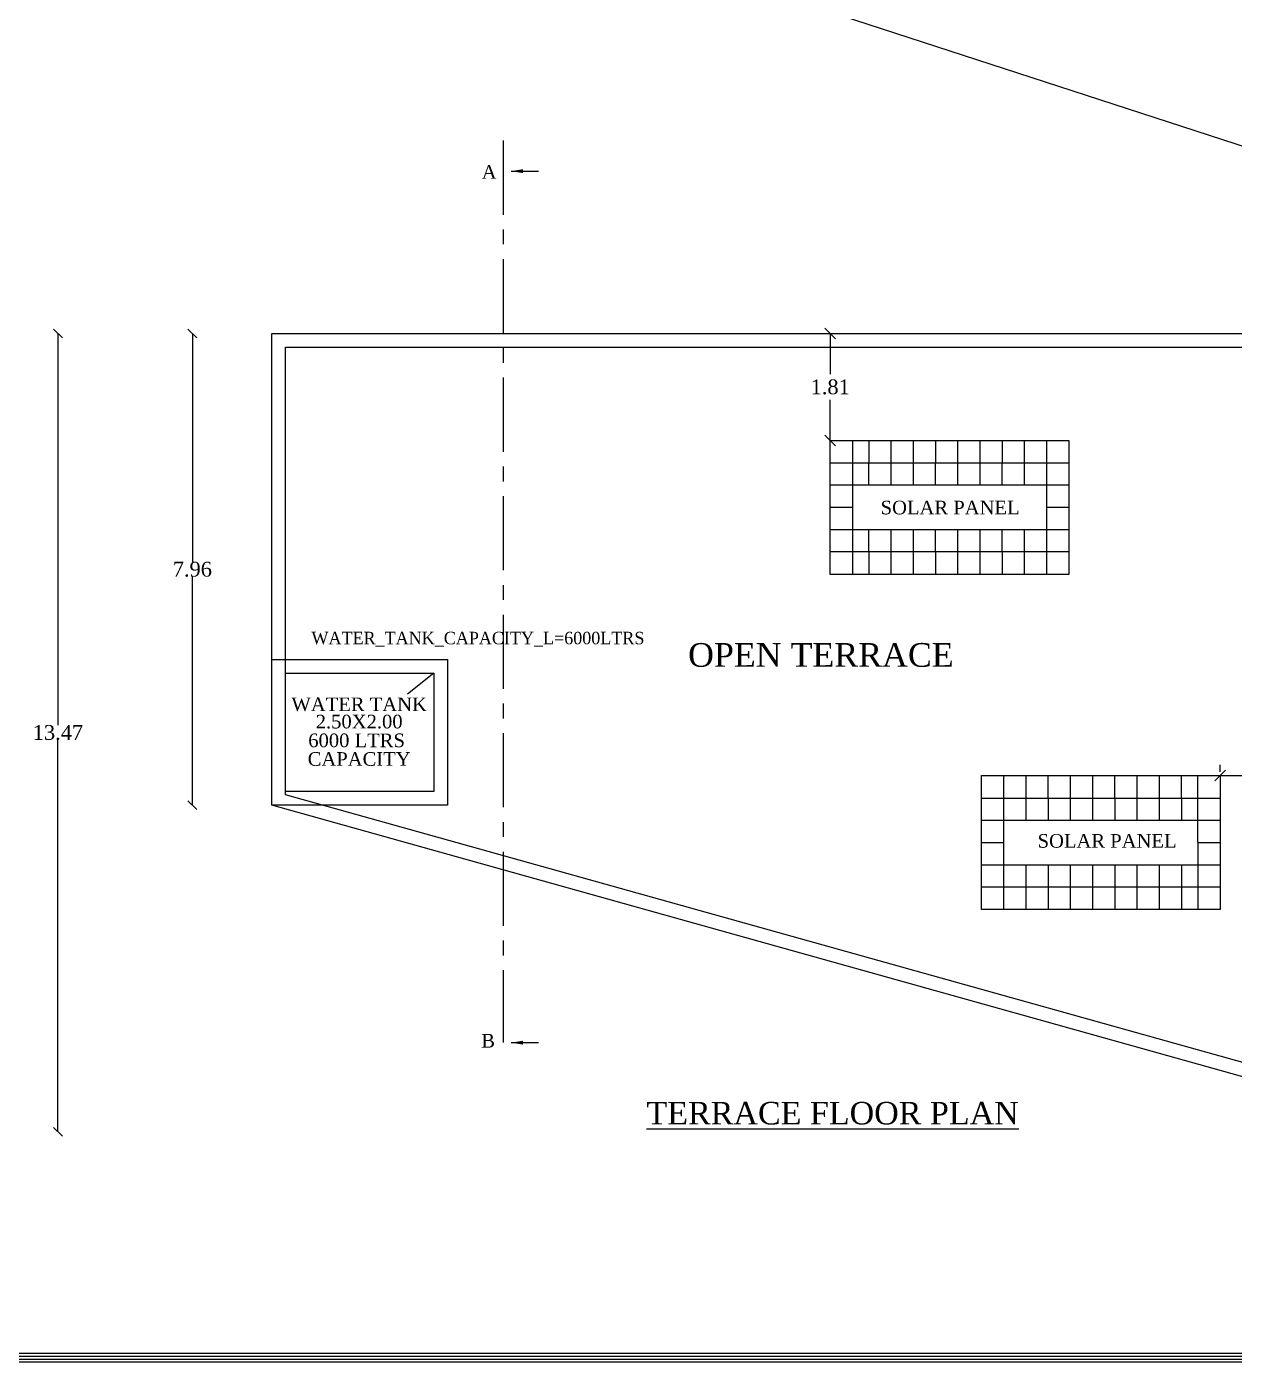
# Model space of a CAD drawing. Header units: metres. Extents: x 0 to 230, y 0 to 91.
# Drawn here: x 59.54 to 79.92, y 19.3 to 41.84 of the extents above; entities that cross this region are included whole.
import ezdxf
from ezdxf.enums import TextEntityAlignment as Align

# ---------------------------------------------------------------- set-up
doc = ezdxf.new("R2010")
doc.units = ezdxf.units.M
doc.header["$MEASUREMENT"] = 0
doc.header["$PDMODE"] = 33
doc.header["$PDSIZE"] = -3
doc.linetypes.add('CENTER', pattern=[2, 1.25, -0.25, 0.25, -0.25])
doc.layers.add('BLK_1_COVERED_AREA', color=140, linetype='Continuous', plot=False)
for name, color, linetype in [('BLK_1_FLR_4_ROOF_AREA', 54, 'Continuous'), ('BLK_1_TERRACESERVICE_UTILITYDISTANCE', 3, 'Continuous'), ('SOLAR_PANEL', 3, 'Continuous'), ('WATER_TANK_CALCULATION', 150, 'Continuous')]:
    doc.layers.add(name, color=color, linetype=linetype)
doc.styles.add('ED', font='romantic.ttf', dxfattribs={"width": 0.96})
doc.styles.add('Isa-', font='times.ttf')
doc.styles.get("Standard").update_dxf_attribs({"font": 'times.ttf', "height": 0.25})
doc.dimstyles.new('ISO-25', dxfattribs={"dimscale": 0, "dimtxt": 0.25, "dimasz": 0.15, "dimexe": 1.25, "dimexo": 0.625, "dimgap": 0, "dimtad": 0, "dimtih": 1, "dimtoh": 1, "dimzin": 1, "dimdsep": 46, "dimtxsty": 'Standard', "dimblk": 'OBLIQUE', "dimcen": 0, "dimse1": 1, "dimse2": 1, "dimclrd": 1, "dimclrt": 3, "dimadec": 0, "dimazin": 2, "dimtfac": 1, "dimtix": 1, "dimtofl": 0, "dimtmove": 0, "dimatfit": 3, "dimfxl": 0, "dimtolj": 1, "dimarcsym": 0})
doc.dimstyles.new('STANDARD$0', dxfattribs={"dimtxt": 0.5, "dimasz": 0.1, "dimexe": 2, "dimexo": 2, "dimgap": 0, "dimtad": 0, "dimzin": 0, "dimdsep": 46, "dimtxsty": 'Standard', "dimblk": 'OBLIQUE', "dimcen": -0.0625, "dimse1": 1, "dimse2": 1, "dimclrd": 3, "dimclre": 9, "dimadec": 0, "dimazin": 0, "dimtfac": 1, "dimtix": 1, "dimtofl": 0, "dimtmove": 2, "dimatfit": 3, "dimldrblk": 'OBLIQUE', "dimfxl": 0, "dimtolj": 1, "dimtzin": 0, "dimarcsym": 0})

# ---------------------------------------------------------------- blocks, each defined once
blk = doc.blocks.new('_Oblique')
at = {"color": 0, "linetype": 'ByBlock', "lineweight": -2}
blk.add_line((-0.5, -0.5), (0.5, 0.5), dxfattribs=at)
blk = doc.blocks.new('*D149')
at = {"layer": 'BLK_1_TERRACESERVICE_UTILITYDISTANCE', "color": 0, "lineweight": -2}
for p, q in [((79.678, 29.263), (79.678, 29.381)), ((83.609, 29.263), (83.609, 29.381))]:
    blk.add_line(p, q, dxfattribs=at)
at = {"layer": 'BLK_1_TERRACESERVICE_UTILITYDISTANCE', "lineweight": -2}
for p, q in [((79.678, 29.201), (81.254, 29.201)), ((83.609, 29.201), (82.034, 29.201))]:
    blk.add_line(p, q, dxfattribs=at)
at = {"layer": 'Defpoints', "color": 0}
for p in [(79.678, 29.201), (83.609, 29.201), (83.609, 29.201)]:
    blk.add_point(p, dxfattribs=at)
at = {"layer": 'BLK_1_TERRACESERVICE_UTILITYDISTANCE', "lineweight": -2, "xscale": 0.18, "yscale": 0.18, "zscale": 0.18, "rotation": 180}
blk.add_blockref('_Oblique', (79.678, 29.201), dxfattribs=at)
at = {"layer": 'BLK_1_TERRACESERVICE_UTILITYDISTANCE', "lineweight": -2, "xscale": 0.18, "yscale": 0.18, "zscale": 0.18}
blk.add_blockref('_Oblique', (83.609, 29.201), dxfattribs=at)
at = {"layer": 'BLK_1_TERRACESERVICE_UTILITYDISTANCE', "color": 0, "lineweight": -3, "insert": (81.644, 29.201), "char_height": 0.25, "attachment_point": 5}
blk.add_mtext('\\A1;3.93', dxfattribs=at)
blk = doc.blocks.new('*D150')
at = {"layer": 'BLK_1_TERRACESERVICE_UTILITYDISTANCE', "lineweight": -2}
for p, q in [((73.096, 36.661), (73.096, 35.976)), ((73.096, 34.856), (73.096, 35.541))]:
    blk.add_line(p, q, dxfattribs=at)
at = {"layer": 'BLK_1_TERRACESERVICE_UTILITYDISTANCE', "color": 0, "lineweight": -2}
for p, q in [((73.158, 36.661), (73.276, 36.661)), ((73.158, 34.856), (73.276, 34.856))]:
    blk.add_line(p, q, dxfattribs=at)
at = {"layer": 'Defpoints', "color": 0}
for p in [(73.096, 36.661), (73.096, 36.661), (73.096, 34.856)]:
    blk.add_point(p, dxfattribs=at)
at = {"layer": 'BLK_1_TERRACESERVICE_UTILITYDISTANCE', "lineweight": -2, "xscale": 0.18, "yscale": 0.18, "zscale": 0.18}
for p, rotation in [((73.096, 36.661), 90), ((73.096, 34.856), 270)]:
    blk.add_blockref('_Oblique', p, dxfattribs=dict(at, rotation=rotation))
at = {"layer": 'BLK_1_TERRACESERVICE_UTILITYDISTANCE', "color": 0, "lineweight": -3, "insert": (73.096, 35.758), "char_height": 0.25, "attachment_point": 5}
blk.add_mtext('\\A1;1.81', dxfattribs=at)
blk = doc.blocks.new('*D141')
at = {"color": 1, "lineweight": -2}
for p, q in [((60.064, 36.661), (60.064, 30.053)), ((60.064, 23.19), (60.064, 29.798))]:
    blk.add_line(p, q, dxfattribs=at)
at = {"layer": 'Defpoints', "color": 0}
for p in [(58.207, 36.661), (58.207, 23.19), (60.064, 23.19)]:
    blk.add_point(p, dxfattribs=at)
at = {"color": 1, "lineweight": -2, "xscale": 0.15, "yscale": 0.15, "zscale": 0.15}
for p, rotation in [((60.064, 36.661), 90), ((60.064, 23.19), 270)]:
    blk.add_blockref('_Oblique', p, dxfattribs=dict(at, rotation=rotation))
at = {"color": 3, "insert": (60.064, 29.926), "char_height": 0.25, "attachment_point": 5}
blk.add_mtext('\\A1;13.47', dxfattribs=at)
blk = doc.blocks.new('*D144')
at = {"color": 1, "lineweight": -2}
for p, q in [((62.332, 36.661), (62.332, 32.808)), ((62.332, 28.701), (62.332, 32.553))]:
    blk.add_line(p, q, dxfattribs=at)
at = {"layer": 'Defpoints', "color": 0}
for p in [(62.332, 36.661), (63.676, 36.661), (63.676, 28.701)]:
    blk.add_point(p, dxfattribs=at)
at = {"color": 1, "lineweight": -2, "xscale": 0.15, "yscale": 0.15, "zscale": 0.15}
for p, rotation in [((62.332, 36.661), 90), ((62.332, 28.701), 270)]:
    blk.add_blockref('_Oblique', p, dxfattribs=dict(at, rotation=rotation))
at = {"color": 3, "insert": (62.332, 32.681), "char_height": 0.25, "attachment_point": 5}
blk.add_mtext('\\A1;7.96', dxfattribs=at)
blk = doc.blocks.new('*D55')
at = {"color": 1, "lineweight": -2}
for p, q in [((60.954, 49.132), (72.065, 45.501)), ((83.957, 41.615), (72.845, 45.246))]:
    blk.add_line(p, q, dxfattribs=at)
at = {"layer": 'Defpoints', "color": 0}
for p in [(61.242, 50.015), (84.245, 42.498), (83.957, 41.615)]:
    blk.add_point(p, dxfattribs=at)
at = {"color": 1, "lineweight": -2, "xscale": 0.15, "yscale": 0.15, "zscale": 0.15}
for p, rotation in [((60.954, 49.132), 161.9034284119357), ((83.957, 41.615), 341.9034284119358)]:
    blk.add_blockref('_Oblique', p, dxfattribs=dict(at, rotation=rotation))
at = {"color": 3, "insert": (72.455, 45.373), "char_height": 0.25, "attachment_point": 5}
blk.add_mtext('\\A1;24.20', dxfattribs=at)

msp = doc.modelspace()

# ---------------------------------------------------------------- linework, layer by layer
at = {"color": 7}
for p, q in [((89.724, 36.663), (55.292, 47.903)), ((66.406, 30.931), (65.964, 30.577))]:
    msp.add_line(p, q, dxfattribs=at)
at = {"color": 7, "linetype": 'CENTER'}
msp.add_line((67.575, 39.916), (67.575, 24.694), dxfattribs=at)
at = {"color": 4, "lineweight": -2}
for p, q in [((73.471, 34.856), (73.471, 32.596)), ((73.746, 34.856), (73.745, 34.106)), ((74.121, 34.856), (74.12, 34.106)), ((74.496, 34.856), (74.495, 34.106)), ((74.871, 34.856), (74.87, 34.106)), ((75.246, 34.856), (75.245, 34.106)), ((75.621, 34.856), (75.62, 34.106)), ((75.996, 34.856), (75.995, 34.106)), ((76.371, 34.856), (76.37, 34.106)), ((76.746, 34.856), (76.747, 32.596)), ((73.093, 34.481), (77.12, 34.481)), ((73.094, 34.481), (77.12, 34.481)), ((73.093, 34.106), (77.12, 34.106)), ((73.093, 34.106), (77.12, 34.106)), ((73.094, 34.106), (77.12, 34.106)), ((73.094, 34.106), (77.12, 34.106)), ((73.094, 33.731), (73.47, 33.731)), ((76.745, 33.731), (77.12, 33.731)), ((76.745, 33.731), (77.12, 33.731)), ((76.745, 33.731), (77.12, 33.731)), ((76.745, 33.731), (77.12, 33.731)), ((73.093, 33.356), (77.12, 33.356)), ((73.094, 33.356), (77.12, 33.356)), ((74.12, 33.356), (74.122, 32.596)), ((74.495, 33.356), (74.497, 32.596)), ((74.87, 33.356), (74.872, 32.596)), ((75.245, 33.356), (75.247, 32.596)), ((75.62, 33.356), (75.622, 32.596)), ((75.995, 33.356), (75.997, 32.596)), ((76.37, 33.356), (76.372, 32.596)), ((73.745, 33.354), (73.747, 32.594)), ((73.093, 32.981), (77.12, 32.981)), ((76.028, 26.941), (76.027, 29.201)), ((76.404, 28.441), (76.402, 29.201)), ((76.779, 28.441), (76.777, 29.201)), ((77.154, 28.441), (77.152, 29.201)), ((77.529, 28.441), (77.527, 29.201)), ((77.904, 28.441), (77.902, 29.201)), ((78.279, 28.441), (78.277, 29.201)), ((78.654, 28.441), (78.652, 29.201)), ((79.029, 28.442), (79.027, 29.202)), ((79.303, 26.941), (79.302, 29.201)), ((79.681, 28.816), (75.654, 28.816)), ((79.68, 28.441), (75.654, 28.441)), ((79.681, 28.441), (75.654, 28.441)), ((76.029, 28.066), (75.654, 28.066)), ((76.029, 28.066), (75.654, 28.066)), ((76.029, 28.066), (75.654, 28.066)), ((76.029, 28.066), (75.654, 28.066)), ((79.68, 28.066), (79.304, 28.066)), ((79.68, 27.691), (75.654, 27.691)), ((79.681, 27.691), (75.654, 27.691)), ((79.68, 27.691), (75.654, 27.691)), ((79.681, 27.691), (75.654, 27.691)), ((76.403, 26.941), (76.404, 27.691)), ((76.778, 26.941), (76.779, 27.691)), ((77.153, 26.941), (77.154, 27.691)), ((77.528, 26.941), (77.529, 27.691)), ((77.903, 26.941), (77.904, 27.691)), ((78.278, 26.941), (78.279, 27.691)), ((78.653, 26.941), (78.654, 27.691)), ((79.028, 26.94), (79.029, 27.69)), ((79.68, 27.316), (75.654, 27.316)), ((79.681, 27.316), (75.654, 27.316))]:
    msp.add_line(p, q, dxfattribs=at)
at = {"color": 7}
for points in [[(8.598, 19.3), (8.598, 79.3), (108.598, 79.3), (108.598, 19.3)], [(8.648, 19.35), (8.648, 79.25), (108.548, 79.25), (108.548, 19.35)], [(8.698, 19.4), (8.698, 79.2), (108.498, 79.2), (108.498, 19.4)], [(8.748, 19.45), (8.748, 79.15), (108.448, 79.15), (108.448, 19.45)], [(63.676, 31.161), (66.636, 31.161), (66.636, 28.701), (63.676, 28.701)], [(63.906, 30.931), (66.406, 30.931), (66.406, 28.931), (63.906, 28.931)]]:
    msp.add_lwpolyline(points, close=True, dxfattribs=at)
at = {"layer": 'BLK_1_COVERED_AREA', "lineweight": -3}
msp.add_lwpolyline([(63.676, 36.661), (83.609, 36.661), (83.609, 23.19), (83.379, 23.19), (63.676, 28.701), (63.676, 36.661)], close=True, dxfattribs=at)
at = {"layer": 'BLK_1_FLR_4_ROOF_AREA'}
msp.add_lwpolyline([(63.906, 36.431), (83.379, 36.431), (83.379, 23.429), (63.906, 28.875)], close=True, dxfattribs=at)
at = {"layer": 'SOLAR_PANEL', "color": 3, "lineweight": -3}
for points in [[(77.123, 32.596), (73.096, 32.596), (73.096, 34.856), (77.122, 34.856)], [(77.123, 32.596), (73.096, 32.596), (73.096, 34.856), (77.122, 34.856)], [(77.123, 32.596), (73.096, 32.596), (73.096, 34.856), (77.122, 34.856)], [(77.123, 32.596), (73.096, 32.596), (73.096, 34.856), (77.122, 34.856)], [(77.123, 32.596), (73.096, 32.596), (73.096, 34.856), (77.122, 34.856)], [(77.123, 32.596), (73.096, 32.596), (73.096, 34.856), (77.122, 34.856)], [(77.123, 32.596), (73.096, 32.596), (73.096, 34.856), (77.122, 34.856)], [(75.651, 29.201), (79.678, 29.201), (79.678, 26.941), (75.652, 26.941)], [(75.651, 29.201), (79.678, 29.201), (79.678, 26.941), (75.652, 26.941)], [(75.651, 29.201), (79.678, 29.201), (79.678, 26.941), (75.652, 26.941)], [(75.651, 29.201), (79.678, 29.201), (79.678, 26.941), (75.652, 26.941)], [(75.651, 29.201), (79.678, 29.201), (79.678, 26.941), (75.652, 26.941)]]:
    msp.add_lwpolyline(points, close=True, dxfattribs=at)
at = {"layer": 'WATER_TANK_CALCULATION', "linetype": 'ByBlock', "lineweight": -3}
msp.add_lwpolyline([(63.676, 31.161), (66.636, 31.161), (66.636, 28.701), (63.676, 28.701)], close=True, dxfattribs=at)

# ---------------------------------------------------------------- texts
at = {"color": 2, "lineweight": -3, "style": 'Isa-'}
for s, p in [('A', (67.341, 39.386)), ('B', (67.323, 24.726))]:
    msp.add_text(s, height=0.23, dxfattribs=at).set_placement(p, align=Align.MIDDLE_CENTER)
at = {"color": 3, "lineweight": -2, "style": 'Isa-'}
for p in [(73.947, 33.609), (76.596, 27.984)]:
    msp.add_text('SOLAR PANEL', height=0.23, dxfattribs=at).set_placement(p)
at = {"color": 85, "style": 'Isa-'}
for s, height, p in [('OPEN TERRACE', 0.4, (72.939, 31.237)), ('WATER TANK', 0.23, (65.147, 30.403)), ('2.50X2.00', 0.23, (65.147, 30.112)), ('6000 LTRS ', 0.23, (65.147, 29.795)), ('CAPACITY', 0.23, (65.147, 29.481)), ('%%UTERRACE FLOOR PLAN', 0.38, (73.137, 23.504))]:
    msp.add_text(s, height=height, dxfattribs=at).set_placement(p, align=Align.MIDDLE_CENTER)
at = {"layer": 'WATER_TANK_CALCULATION', "linetype": 'ByBlock', "lineweight": -3, "insert": (64.342, 31.627), "char_height": 0.21, "width": 5.72346, "attachment_point": 1, "style": 'ED'}
msp.add_mtext('WATER_TANK_CAPACITY_L=6000LTRS', dxfattribs=at)

# ---------------------------------------------------------------- dimensions: what is measured, and where the dimension line sits
at = {"color": 7}
dim = msp.add_aligned_dim(p1=(61.242, 50.015), p2=(84.245, 42.498), distance=-0.93, dimstyle='ISO-25', override={"dimscale": 1}, dxfattribs=at)
dim.commit()
dim.dimension.update_dxf_attribs({"geometry": '*D55', "text_midpoint": (72.455, 45.373)})
at = {"color": 1}
dim = msp.add_aligned_dim(p1=(58.207, 36.661), p2=(58.207, 23.19), distance=1.858, dimstyle='ISO-25', override={"dimscale": 1}, dxfattribs=at)
dim.commit()
dim.dimension.update_dxf_attribs({"geometry": '*D141', "text_midpoint": (60.064, 29.926)})
dim = msp.add_linear_dim(base=(62.332, 36.661), p1=(63.676, 28.701), p2=(63.676, 36.661), angle=90, dimstyle='ISO-25', override={"dimscale": 1}, dxfattribs=at)
dim.commit()
dim.dimension.update_dxf_attribs({"geometry": '*D144', "text_midpoint": (62.332, 32.681)})
at = {"layer": 'BLK_1_TERRACESERVICE_UTILITYDISTANCE', "lineweight": -3}
dim = msp.add_linear_dim(base=(73.0959, 36.6606), p1=(73.0959, 34.8555), p2=(73.0959, 36.6606), angle=270, dimstyle='STANDARD$0', override={"dimtxt": 0.18, "dimasz": 0.18, "dimexe": 0.18, "dimexo": 0.0625, "dimgap": 0.09, "dimtih": 1, "dimtoh": 1, "dimblk1": 'Oblique', "dimblk2": 'Oblique', "dimsah": 1, "dimcen": 0.09, "dimse1": 0, "dimse2": 0, "dimclrd": 256, "dimclre": 0, "dimtdec": 4, "dimtix": 0, "dimtmove": 0, "dimtfill": 1}, dxfattribs=at)
dim.commit()
dim.dimension.update_dxf_attribs({"geometry": '*D150', "text_midpoint": (73.0959, 35.7581)})
dim = msp.add_linear_dim(base=(83.609, 29.201), p1=(79.678, 29.201), p2=(83.609, 29.201), dimstyle='STANDARD$0', override={"dimtxt": 0.18, "dimasz": 0.18, "dimexe": 0.18, "dimexo": 0.0625, "dimgap": 0.09, "dimtih": 1, "dimtoh": 1, "dimblk1": 'Oblique', "dimblk2": 'Oblique', "dimsah": 1, "dimcen": 0.09, "dimse1": 0, "dimse2": 0, "dimclrd": 256, "dimclre": 0, "dimtdec": 4, "dimtix": 0, "dimtmove": 0, "dimtfill": 1}, dxfattribs=at)
dim.commit()
dim.dimension.update_dxf_attribs({"geometry": '*D149', "text_midpoint": (81.644, 29.201)})

# ---------------------------------------------------------------- leaders
at = {"color": 7}
for points in [[(67.713, 39.4), (68.171, 39.4)], [(67.713, 24.694), (68.171, 24.694)]]:
    msp.add_leader(points, dimstyle='ISO-25', override={"dimscale": 1, "dimasz": 0.2}, dxfattribs=at)

doc.saveas('drawing.dxf')
